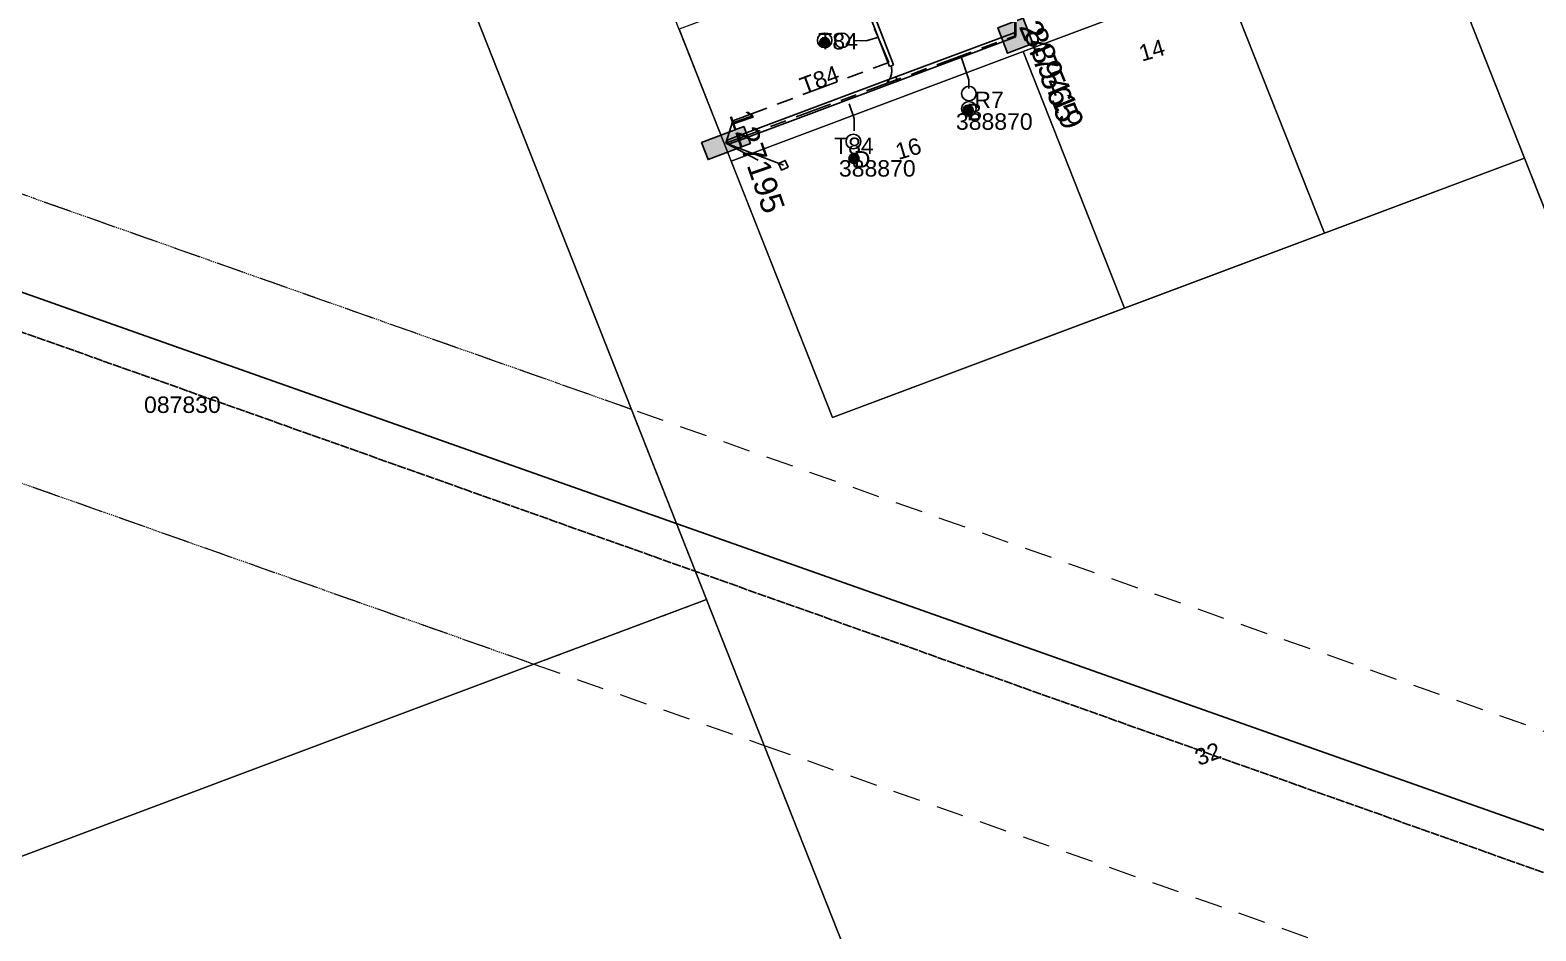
# Model space of a CAD drawing. Header units: metres. Extents: x 308616 to 310825, y 6264327 to 6267194.
# Drawn here: x 309611.2 to 309775.9, y 6266295.3 to 6266393.7 of the extents above; entities that cross this region are included whole.
import ezdxf
from ezdxf.enums import TextEntityAlignment as Align

# ---------------------------------------------------------------- set-up
doc = ezdxf.new("R2010")
doc.units = ezdxf.units.M
for name, pattern in [('Cable Exist OH', [1, 1, 0]), ('Cable Exist UG', [8.2, 4, -1.2, 1.8, -1.2]), ('Dash', [5, 3, -2]), ('HIDDEN', [0.375, 0.25, -0.125]), ('HIDDEN2', [0.1875, 0.125, -0.0625])]:
    doc.linetypes.add(name, pattern=pattern)
doc.layers.get('0').update_dxf_attribs({"color": 6})
for name, color, linetype in [('_User Miscellaneous9', 7, 'Continuous'), ('Equip_SP_SL_EXT', 7, 'Continuous'), ('Mains_HV_EXT', 7, 'Continuous'), ('Mains_LV_EXT', 7, 'Continuous'), ('Mains_LV_SL_EXT', 7, 'Continuous'), ('Mains_TR_EXT', 7, 'Continuous'), ('Services_SP_EXT', 7, 'Continuous'), ('SupportsUG_SP_LV_EXT', 7, 'Continuous'), ('SupportsUG_SP_LV_SL_EXT', 7, 'Continuous'), ('Trench_SP_EXT', 7, 'Continuous')]:
    doc.layers.add(name, color=color, linetype=linetype)
for name, color, linetype, lineweight in [('Cadastre Easements_SP_EXT', 7, 'Continuous', 5), ('Cadastre Land Parcels_SP_EXT', 7, 'Continuous', 5), ('Cadastre Other Property_SP_EXT', 7, 'HIDDEN', 5), ('Cadastre Roads_SP_EXT', 7, 'Continuous', 5)]:
    doc.layers.add(name, color=color, linetype=linetype, lineweight=lineweight)
doc.styles.add('COLUMN_LABEL', font='arial.ttf')
doc.styles.add('iecARIAL', font='arial.ttf', dxfattribs={"height": 2})
doc.styles.add('POLE_LABEL', font='arial.ttf')
doc.styles.get("Standard").update_dxf_attribs({"font": 'arial.ttf'})
doc.linetypes.add('Cable P UG', pattern='A,6,-0.5,["P",Standard,S=1.7,R=0,X=0.5,Y=-1],-2.9', length=9.4)

# ---------------------------------------------------------------- blocks, each defined once
blk = doc.blocks.new('COLUMN_EXT')
blk.add_hatch(color=256).paths.add_polyline_path([(-1.49, 1.48), (-1.49, -1.49), (1.48, -1.49), (1.48, 1.48)])
blk.add_lwpolyline([(-1.49, -1.49), (1.48, -1.49), (1.48, 1.48), (-1.49, 1.48)], close=True)
for tag, height, style, flags, p in [('ASSET_NUM', 2.5, 'COLUMN_LABEL', 8, (2, 2)), ('STRUCTURE_PLANT_NUMBER', 0.2, 'POLE_LABEL', 9, (1.81, 0.03)), ('STREET_CODE', 0.2, 'COLUMN_LABEL', 9, (1.81, -0.2))]:
    blk.add_attdef(tag, text='', height=height, dxfattribs=dict(style=style, flags=flags)).set_placement(p, align=Align.MIDDLE_LEFT)
at = {"flags": 9}
for tag, p in [('COLUMN_TYPE', (1.81, -0.4)), ('OWNED_BY', (1.81, -0.6)), ('STATE', (1.81, -0.8)), ('USAGE', (1.81, -1)), ('STREETNAME', (1.81, -1.6)), ('LEGEND', (1.81, -1.2)), ('LOCATION', (1.81, -1.4)), ('SUBURB', (1.81, -1.8)), ('NOTES', (1.81, -2))]:
    blk.add_attdef(tag, text='', height=0.2, dxfattribs=at).set_placement(p, align=Align.MIDDLE_LEFT)
at = {"flags": 1}
blk.add_attdef('Z', (1.81, -2.35), '', height=0.2, dxfattribs=at)
blk = doc.blocks.new('PILLAR_EXT')
blk.add_hatch(color=256).paths.add_polyline_path([(-2.475, 0.99), (-2.475, -0.99), (2.475, -0.99), (2.475, 0.99)])
blk.add_lwpolyline([(-2.475, -0.99), (2.475, -0.99), (2.475, 0.99), (-2.475, 0.99)], close=True)
at = {"style": 'iecARIAL', "flags": 8}
blk.add_attdef('ASSET_NUM', (1.5, 3.5), '', height=2.5, dxfattribs=at)
for tag, p, flags in [('OWNED_BY', (0, -0.2), 9), ('STATE', (0, -0.4), 9), ('SUPPORT_TYPE', (0, -0.6), 9), ('STREETNAME', (0, -1.8), 9), ('USAGE', (0, -0.8), 9), ('LEGEND', (0, -1), 9), ('LOCATION', (0, -1.2), 9), ('NOTES', (0, -1.4), 9), ('PARENT', (0, -1.6), 9), ('SUBURB', (0, -2), 1)]:
    blk.add_attdef(tag, p, '', height=0.2, dxfattribs=dict(flags=flags))
blk = doc.blocks.new('DUCT_EXT')
blk.add_circle((0, 0.8), 0.8)
at = {"flags": 1}
blk.add_attdef('Z', (0, 0), '', height=0.2, dxfattribs=at)
at = {"flags": 9}
for tag, p in [('DUCT_CODE', (0, 0)), ('XSECT_TYPE', (0, -0.2)), ('STATE', (0, -0.6)), ('FB_REFERENCE', (0, -0.4)), ('NOTES', (0, -0.8))]:
    blk.add_attdef(tag, text='', height=0.2, dxfattribs=at).set_placement(p, align=Align.MIDDLE_LEFT)
blk = doc.blocks.new('SL_LANTERN_EXT')
at = {"lineweight": 40}
for p, q in [((-1.46, 5.68), (-1.06, 5.28)), ((0, 1.97), (0, 6.47)), ((1.46, 5.68), (1.06, 5.28)), ((-2.25, 4.22), (2.25, 4.22)), ((-1.46, 2.76), (-1.06, 3.16)), ((0, 0), (0, 2.72)), ((1.46, 2.76), (1.06, 3.16))]:
    blk.add_line(p, q, dxfattribs=at)
blk.add_circle((0, 4.22), 1.5, dxfattribs=at)
at = {"style": 'iecARIAL', "flags": 8}
blk.add_attdef('ASSET_NUM', (1.5, 1.5), '', height=2.5, dxfattribs=at)
for tag, p, height, flags in [('OPERATING_VOLTAGE', (0.98, -1.65), 0.2, 9), ('CONSTRUCTED_VOLTAGE', (0.98, -0.65), 0.2, 9), ('CONTROL_TYPE', (0.98, -0.85), 0.2, 9), ('LANTERN_PURPOSE', (0.98, -1.05), 0.2, 9), ('LANTERN_TYPE', (0.98, -1.25), 0.2, 9), ('NO_PHASES', (0.98, -1.45), 0.2, 9), ('LNUMBER', (2.18, -3.25), 2.5, 8), ('ORIENTATION', (0.98, -1.85), 0.2, 9), ('OWNED_BY', (0.98, -2.05), 0.2, 9), ('STATE', (0.98, -2.25), 0.2, 9), ('USAGE', (0.98, -2.45), 0.2, 9), ('CEXIST', (0.98, -2.65), 0.2, 9), ('CNEW', (0.98, -2.85), 0.2, 9), ('CNUMBER', (0.98, -3.05), 0.2, 9), ('CREMOVE', (0.98, -3.25), 0.2, 9), ('CREPLACE', (0.98, -3.45), 0.2, 9), ('LKINGHEIGHT', (0.98, -3.65), 0.2, 9), ('LBRACKET', (0.98, -3.85), 0.2, 9), ('LBRACKETVOCAB', (0.98, -4.05), 0.2, 9), ('LCATEGORY', (0.98, -4.25), 0.2, 9), ('LCHARGE1', (0.98, -4.45), 0.2, 9), ('LCHARGE1PERCENT', (0.98, -4.65), 0.2, 9), ('LCHARGE2', (0.98, -4.85), 0.2, 9), ('LCHARGE2PERCENT', (0.98, -5.05), 0.2, 9), ('LCHARGE3', (0.98, -5.25), 0.2, 9), ('LCHARGE3PERCENT', (0.98, -5.45), 0.2, 9), ('LEXIST', (0.98, -5.65), 0.2, 9), ('LLAMP', (0.98, -5.85), 0.2, 9), ('LLAMPVOCAB', (0.98, -6.05), 0.2, 9), ('LMAST', (0.98, -6.25), 0.2, 9), ('LMASTVOCAB', (0.98, -6.45), 0.2, 9), ('LNEW', (0.98, -6.65), 0.2, 9), ('LANTNUMBER', (0.98, -6.85), 0.2, 9), ('LOUTREACH', (0.98, -7.25), 0.2, 9), ('LOUTREACHVOCAB', (0.98, -7.45), 0.2, 9), ('LRATECODE', (0.98, -7.65), 0.2, 9), ('LREMOVE', (0.98, -7.85), 0.2, 9), ('LREPLACE', (0.98, -8.05), 0.2, 9), ('LTYPE', (0.98, -8.25), 0.2, 9), ('STREETNAME', (0.98, -9.25), 0.2, 9), ('SUBURB', (0.98, -9.45), 0.2, 1), ('LTYPEVOCAB', (0.98, -8.45), 0.2, 9), ('LEGEND', (0.98, -8.65), 0.2, 9), ('LOCATION', (0.98, -8.85), 0.2, 9), ('NOTES', (0.98, -9.05), 0.2, 9)]:
    blk.add_attdef(tag, p, '', height=height, dxfattribs=dict(flags=flags))
blk = doc.blocks.new('CCP_EXT')
at = {"flags": 9}
for tag, p in [('LIFE_SUPPORT', (0, -1.6)), ('STATE', (0, -1.8)), ('NOTES', (0, -2))]:
    blk.add_attdef(tag, text='', height=0.2, dxfattribs=at).set_placement(p, align=Align.MIDDLE_LEFT)
blk.add_wipeout([(0, 0.57), (0.57, 0), (0, -0.57), (-0.57, 0)])
blk.add_lwpolyline([(-0.57, 0), (0, 0.57), (0.57, 0), (0, -0.57), (-0.57, 0)])
at = {"flags": 1}
blk.add_attdef('Z', (0, 0), '', height=0.2, dxfattribs=at)
at = {"flags": 9}
for tag, p in [('CCP_TYPE', (0, 0)), ('CONSTRUCTED_VOLTAGE', (0, -0.2)), ('OPERATING_VOLTAGE', (0, -0.6)), ('ORIENTATION', (0, -0.8)), ('OWNED_BY', (0, -1)), ('NO_PHASES', (0, -0.4)), ('USAGE', (0, -1.2)), ('LEGEND', (0, -1.4))]:
    blk.add_attdef(tag, text='', height=0.2, dxfattribs=at).set_placement(p, align=Align.MIDDLE_LEFT)
blk = doc.blocks.new('CABLE_LARGE_EXT')
h = blk.add_hatch(color=256)
edge = h.paths.add_edge_path()
edge.add_arc((0, 0.55), 0.55, 0, 360)
blk.add_circle((0, 0.55), 0.55)
at = {"flags": 1}
blk.add_attdef('Z', (0, 0), '', height=0.2, dxfattribs=at)
at = {"flags": 9}
for tag, p in [('COND_CODE', (0, 0)), ('STATE', (0, -0.4)), ('XSECT_SIZE', (0, -0.6)), ('FB_REFERENCE', (0, -0.2)), ('NOTES', (0, -0.8))]:
    blk.add_attdef(tag, text='', height=0.2, dxfattribs=at).set_placement(p, align=Align.MIDDLE_LEFT)

msp = doc.modelspace()

# ---------------------------------------------------------------- linework, layer by layer
at = {"layer": '_User Miscellaneous9'}
for p, q in [((309701.81, 6266398.49), (309705.2, 6266389.78)), ((309702.26, 6266398.66), (309705.65, 6266389.95)), ((309705.9, 6266388.63), (309718.83, 6266393.46)), ((309706.07, 6266388.18), (309719, 6266393.01)), ((309718.83, 6266393.46), (309718.91, 6266393.24)), ((309719, 6266393.01), (309718.91, 6266393.24)), ((309705.2, 6266389.78), (309705.42, 6266389.86)), ((309705.65, 6266389.95), (309705.42, 6266389.86)), ((309688.78, 6266382.22), (309705.9, 6266388.63)), ((309688.95, 6266381.77), (309706.07, 6266388.18)), ((309705.9, 6266388.63), (309705.99, 6266388.4)), ((309705.9, 6266388.63), (309705.99, 6266388.4)), ((309706.07, 6266388.18), (309705.99, 6266388.4)), ((309706.07, 6266388.18), (309705.99, 6266388.4)), ((309687.44, 6266381.72), (309688.78, 6266382.22)), ((309687.44, 6266381.72), (309687.52, 6266381.49)), ((309687.6, 6266381.27), (309687.52, 6266381.49)), ((309687.6, 6266381.27), (309688.95, 6266381.77)), ((309688.78, 6266382.22), (309688.87, 6266382)), ((309688.95, 6266381.77), (309688.87, 6266382))]:
    msp.add_line(p, q, dxfattribs=at)
for points in [[(309701.31, 6266392.6), (309702.66, 6266392.58), (309703.88, 6266392.95)], [(309713.87, 6266387.36), (309713.87, 6266388.33), (309713.07, 6266390.7)], [(309701.35, 6266382.72), (309701.35, 6266384.07), (309700.79, 6266385.7)]]:
    msp.add_lwpolyline(points, dxfattribs=at)
at = {"layer": 'Cadastre Land Parcels_SP_EXT', "linetype": 'Continuous'}
for points in [[(309625.08, 6266538.46), (309606.24, 6266531.37), (309676.99, 6266352.28), (309685.2, 6266331.5), (309691.51, 6266315.54), (309774.2, 6266106.36), (309845.66, 6266132.93), (309868.99, 6266140.98), (309817.6, 6266271), (309803.06, 6266307.79), (309774.62, 6266379.76), (309698.98, 6266351.38), (309625.08, 6266538.46)], [(309573.82, 6266357.13), (309559.32, 6266393.82), (309518.05, 6266498.3), (309508.61, 6266494.78), (309546.73, 6266398.29), (309561.22, 6266361.6), (309587.56, 6266294.93), (309715.12, 6266084.4), (309721.04, 6266086.6), (309774.2, 6266106.36), (309691.51, 6266315.54), (309685.2, 6266331.5), (309666.33, 6266324.43), (309596.99, 6266298.45), (309573.82, 6266357.13)], [(309794.91, 6266380.11), (309781.33, 6266414.48), (309763.53, 6266407.81), (309774.62, 6266379.76), (309777.12, 6266373.42), (309794.91, 6266380.11)], [(309774.62, 6266379.76), (309763.53, 6266407.81), (309741.66, 6266399.61), (309752.75, 6266371.55), (309774.62, 6266379.76)], [(309752.75, 6266371.55), (309741.66, 6266399.61), (309719.8, 6266391.4), (309730.88, 6266363.35), (309752.75, 6266371.55)], [(309730.88, 6266363.35), (309719.8, 6266391.4), (309687.9, 6266379.43), (309698.98, 6266351.38), (309730.88, 6266363.35)]]:
    msp.add_lwpolyline(points, close=True, dxfattribs=at)
msp.add_lwpolyline([(309596.99, 6266298.45), (309666.33, 6266324.43), (309685.2, 6266331.5), (309676.99, 6266352.28), (309606.24, 6266531.37)], dxfattribs=at)
at = {"layer": 'Cadastre Other Property_SP_EXT', "linetype": 'HIDDEN2'}
msp.add_lwpolyline([(309666.33, 6266324.43), (309685.2, 6266331.5), (309676.99, 6266352.28), (309591.26, 6266382.55), (309591.26, 6266382.55, 0.136679), (309570.8, 6266364.76), (309570.8, 6266364.76), (309573.82, 6266357.13), (309666.33, 6266324.43)], format="xyb", close=True, dxfattribs=at)
at = {"layer": 'Mains_LV_EXT', "linetype": 'Cable Exist UG'}
msp.add_lwpolyline([(309687.32, 6266381.4), (309688.06, 6266383.83), (309688.06, 6266383.83), (309705.12, 6266390.21), (309701.44, 6266398.97)], dxfattribs=at)
at = {"layer": 'Mains_LV_SL_EXT', "linetype": 'Cable Exist UG'}
msp.add_lwpolyline([(309687.32, 6266381.4), (309718.96, 6266393.13)], dxfattribs=at)
at = {"layer": 'Trench_SP_EXT', "linetype": 'Cable Exist UG'}
msp.add_lwpolyline([(309705.37, 6266389.81, -0.275689), (309704.9, 6266387.97)], format="xyb", dxfattribs=at)
msp.add_lwpolyline([(309687.32, 6266381.4), (309691.83, 6266378.99)], dxfattribs=at)

# ---------------------------------------------------------------- block references
at = {"layer": '_User Miscellaneous9'}
for name, p in [('DUCT_EXT', (309698.11, 6266391.83)), ('CABLE_LARGE_EXT', (309698.11, 6266391.83)), ('DUCT_EXT', (309700.02, 6266391.83)), ('DUCT_EXT', (309713.88, 6266386.01)), ('DUCT_EXT', (309713.88, 6266384.35)), ('CABLE_LARGE_EXT', (309713.79, 6266384.45)), ('DUCT_EXT', (309701.25, 6266380.77)), ('CABLE_LARGE_EXT', (309701.32, 6266379.17))]:
    msp.add_blockref(name, p, dxfattribs=at)
at = {"layer": 'Equip_SP_SL_EXT'}
ref = msp.add_blockref('SL_LANTERN_EXT', (309718.96, 6266393.13), dxfattribs=at)
ref.add_attrib('ASSET_NUM', '247565', dxfattribs={"layer": '0', "height": 2.5, "rotation": 292.5673, "style": 'iecARIAL'}).set_placement((309720.46, 6266394.63), align=Align.MIDDLE_LEFT)
at = {"layer": 'SupportsUG_SP_LV_EXT'}
ref = msp.add_blockref('PILLAR_EXT', (309687.32, 6266381.4), dxfattribs=dict(at, rotation=200.8522537782347))
ref.add_attrib('ASSET_NUM', '127195', dxfattribs={"layer": '0', "height": 2.5, "rotation": 289.2414, "style": 'iecARIAL'}).set_placement((309688.82, 6266384.9), align=Align.MIDDLE_LEFT)
at = {"layer": 'SupportsUG_SP_LV_SL_EXT'}
ref = msp.add_blockref('COLUMN_EXT', (309718.96, 6266393.13), dxfattribs=dict(at, rotation=200.6618591559562))
ref.add_attrib('ASSET_NUM', '889419', dxfattribs={"layer": '0', "height": 2.5, "rotation": 292.5673, "style": 'COLUMN_LABEL'}).set_placement((309720.96, 6266393.88), align=Align.MIDDLE_LEFT)

# ---------------------------------------------------------------- texts
at = {"layer": '_User Miscellaneous9'}
for s, p in [('T84', (309697.41, 6266391.63)), ('R7', (309714.48, 6266385.22)), ('388870', (309712.46, 6266382.85)), ('B', (309713.66, 6266383.9)), ('T84', (309699.14, 6266380.19)), ('388870', (309699.67, 6266377.73)), ('D', (309701.3, 6266378.72))]:
    msp.add_text(s, height=1.8, dxfattribs=at).set_placement(p)
at = {"layer": 'Cadastre Land Parcels_SP_EXT'}
for s, rotation, p in [('14', 16.4216, (309732.79, 6266390.29)), ('16', 16.423, (309706.17, 6266379.54)), ('32', 20.6042, (309739.01, 6266313.28))]:
    msp.add_text(s, height=1.8, rotation=rotation, dxfattribs=at).set_placement(p)
at = {"layer": 'Cadastre Other Property_SP_EXT'}
msp.add_text('087830', height=1.8, dxfattribs=at).set_placement((309623.7, 6266351.89))
at = {"layer": 'Mains_LV_EXT'}
msp.add_text('T84', height=1.8, rotation=20.5086, dxfattribs=at).set_placement((309695.83, 6266386.74))

# ---------------------------------------------------------------- next in the draw order: block references
at = {"layer": 'Services_SP_EXT', "rotation": 158.8522539355671}
msp.add_blockref('CCP_EXT', (309693.6, 6266378.97), dxfattribs=at)

# ---------------------------------------------------------------- next in the draw order: block references
msp.add_blockref('CCP_EXT', (309693.6, 6266378.97), dxfattribs=at)

# ---------------------------------------------------------------- next in the draw order: linework, layer by layer
at = {"layer": 'Cadastre Easements_SP_EXT', "linetype": 'Dash'}
msp.add_lwpolyline([(310074.02, 6266211.62), (310051.36, 6266220.14), (309929.07, 6266263.33), (309803.06, 6266307.79), (309676.99, 6266352.28), (309559.32, 6266393.82), (309546.73, 6266398.29), (309534.15, 6266402.78), (309424.86, 6266441.32), (309394.53, 6266451.95), (309351.06, 6266435.64), (309351.06, 6266435.64), (309439.35, 6266404.67), (309548.65, 6266366.09), (309561.22, 6266361.6), (309573.82, 6266357.12), (309666.33, 6266324.43), (309691.51, 6266315.54), (309817.6, 6266271), (309943.62, 6266226.48), (310029.33, 6266196.18), (310159.03, 6266150.78)], dxfattribs=at)
at = {"layer": 'Cadastre Roads_SP_EXT', "linetype": 'Continuous'}
msp.add_lwpolyline([(309719.8, 6266391.4), (309741.66, 6266399.61), (309763.53, 6266407.81), (309781.33, 6266414.48), (309799.22, 6266421.19), (309820.29, 6266429.09), (309839.14, 6266436.16), (309841.51, 6266437.05), (309863.82, 6266445.43), (309858.06, 6266459.82), (309833.45, 6266450.58), (309814.56, 6266443.5), (309795.65, 6266436.4), (309776.73, 6266429.31), (309757.83, 6266422.23), (309738.94, 6266415.13), (309720.04, 6266408.04), (309701.15, 6266400.95), (309682.2, 6266393.84), (309687.9, 6266379.43), (309719.8, 6266391.4)], close=True, dxfattribs=at)
at = {"layer": 'Mains_HV_EXT', "linetype": 'Cable P UG'}
msp.add_lwpolyline([(310825.07, 6265935.77), (310824.95, 6265935.82), (310575.32, 6266023.92), (310381.71, 6266092.75), (310196.87, 6266158.16), (310011.9, 6266223.56), (309800.05, 6266298.02), (309581.62, 6266375.21), (309349.07, 6266457.76), (309145.99, 6266530.57)], dxfattribs=at)
at = {"layer": 'Mains_TR_EXT', "linetype": 'Cable Exist OH'}
msp.add_lwpolyline([(309146.06, 6266530.51), (309342.78, 6266454.14), (309579.86, 6266371.56), (309798.02, 6266294.07), (310380.24, 6266088.99), (310823.63, 6265931.81)], dxfattribs=at)
at = {"layer": 'Services_SP_EXT'}
msp.add_lwpolyline([(309687.32, 6266381.4), (309693.6, 6266378.97)], dxfattribs=at)

doc.saveas('drawing.dxf')
